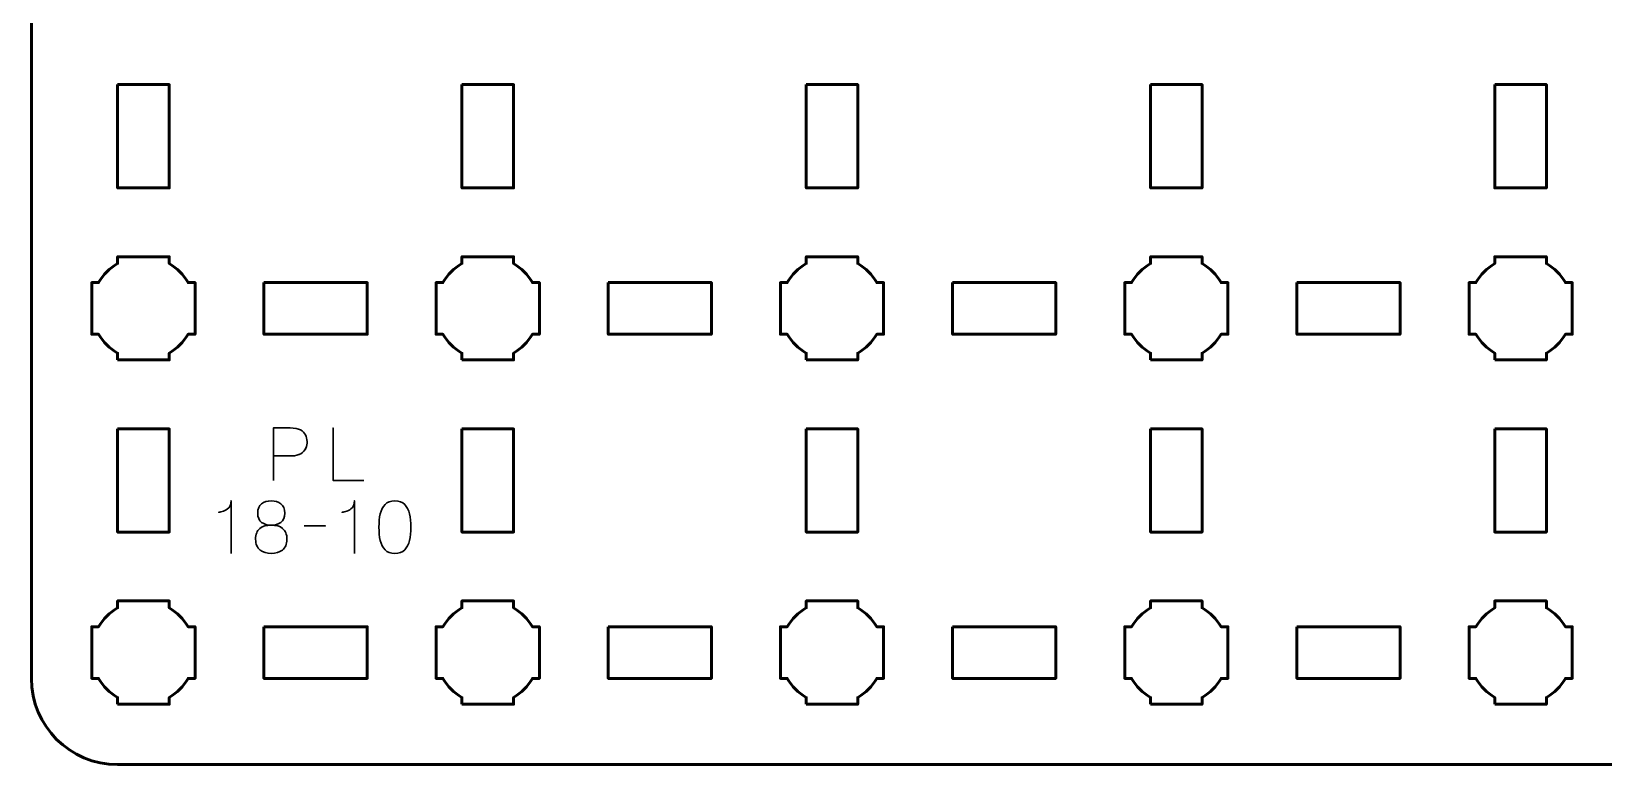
# Model space of a CAD drawing. Header units: centimetres. Extents: x -17.7 to 17.7, y -9.7 to 9.7.
# Drawn here: x -17.65 to -8.52, y -9.65 to -5.39 of the extents above; entities that cross this region are included whole.
import ezdxf

# ---------------------------------------------------------------- set-up
doc = ezdxf.new("R2010")
doc.units = ezdxf.units.CM
doc.header["$MEASUREMENT"] = 0
doc.layers.add('Layer 1', color=7, linetype='Continuous')

msp = doc.modelspace()

# ---------------------------------------------------------------- linework, layer by layer
at = {"layer": 'Layer 1', "lineweight": 53}
for points, knots in [([(-17.14996, 9.65006), (-17.14996, 9.65006), (17.14996, 9.65006), (17.14996, 9.65006), (17.14996, 9.65006), (17.42692, 9.65006), (17.65006, 9.42697), (17.65006, 9.14996), (17.65006, 9.14996), (17.65006, 9.14996), (17.65006, -9.14996), (17.65006, -9.14996), (17.65006, -9.14996), (17.65006, -9.42696), (17.42692, -9.65006), (17.14996, -9.65006), (17.14996, -9.65006), (17.14996, -9.65006), (-17.14996, -9.65006), (-17.14996, -9.65006), (-17.14996, -9.65006), (-17.42696, -9.65006), (-17.65005, -9.42696), (-17.65005, -9.14996), (-17.65005, -9.14996), (-17.65005, -9.14996), (-17.65005, 9.14996), (-17.65005, 9.14996), (-17.65005, 9.14996), (-17.65005, 9.42697), (-17.42696, 9.65006), (-17.14996, 9.65006)], [0, 0, 0, 0, 0.125, 0.125, 0.125, 0.125, 0.25, 0.25, 0.25, 0.25, 0.375, 0.375, 0.375, 0.375, 0.5, 0.5, 0.5, 0.5, 0.625, 0.625, 0.625, 0.625, 0.75, 0.75, 0.75, 0.75, 0.875, 0.875, 0.875, 0.875, 1, 1, 1, 1]), ([(-17.14996, -5.70004), (-17.14996, -5.70004), (-16.84995, -5.70004), (-16.84995, -5.70004), (-16.84995, -5.70004), (-16.84995, -5.70004), (-16.84995, -6.30004), (-16.84995, -6.30004), (-16.84995, -6.30004), (-16.84995, -6.30004), (-17.14996, -6.30004), (-17.14996, -6.30004), (-17.14996, -6.30004), (-17.14996, -6.30004), (-17.14996, -5.70004), (-17.14996, -5.70004)], [0, 0, 0, 0, 0.25, 0.25, 0.25, 0.25, 0.5, 0.5, 0.5, 0.5, 0.75, 0.75, 0.75, 0.75, 1, 1, 1, 1]), ([(-15.15002, -5.70004), (-15.15002, -5.70004), (-14.85002, -5.70004), (-14.85002, -5.70004), (-14.85002, -5.70004), (-14.85002, -5.70004), (-14.85002, -6.30004), (-14.85002, -6.30004), (-14.85002, -6.30004), (-14.85002, -6.30004), (-15.15002, -6.30004), (-15.15002, -6.30004), (-15.15002, -6.30004), (-15.15002, -6.30004), (-15.15002, -5.70004), (-15.15002, -5.70004)], [0, 0, 0, 0, 0.25, 0.25, 0.25, 0.25, 0.5, 0.5, 0.5, 0.5, 0.75, 0.75, 0.75, 0.75, 1, 1, 1, 1]), ([(-13.15009, -5.70004), (-13.15009, -5.70004), (-12.85009, -5.70004), (-12.85009, -5.70004), (-12.85009, -5.70004), (-12.85009, -5.70004), (-12.85009, -6.30004), (-12.85009, -6.30004), (-12.85009, -6.30004), (-12.85009, -6.30004), (-13.15009, -6.30004), (-13.15009, -6.30004), (-13.15009, -6.30004), (-13.15009, -6.30004), (-13.15009, -5.70004), (-13.15009, -5.70004)], [0, 0, 0, 0, 0.25, 0.25, 0.25, 0.25, 0.5, 0.5, 0.5, 0.5, 0.75, 0.75, 0.75, 0.75, 1, 1, 1, 1]), ([(-11.14998, -5.70004), (-11.14998, -5.70004), (-10.84998, -5.70004), (-10.84998, -5.70004), (-10.84998, -5.70004), (-10.84998, -5.70004), (-10.84998, -6.30004), (-10.84998, -6.30004), (-10.84998, -6.30004), (-10.84998, -6.30004), (-11.14998, -6.30004), (-11.14998, -6.30004), (-11.14998, -6.30004), (-11.14998, -6.30004), (-11.14998, -5.70004), (-11.14998, -5.70004)], [0, 0, 0, 0, 0.25, 0.25, 0.25, 0.25, 0.5, 0.5, 0.5, 0.5, 0.75, 0.75, 0.75, 0.75, 1, 1, 1, 1]), ([(-9.15005, -5.70004), (-9.15005, -5.70004), (-8.85005, -5.70004), (-8.85005, -5.70004), (-8.85005, -5.70004), (-8.85005, -5.70004), (-8.85005, -6.30004), (-8.85005, -6.30004), (-8.85005, -6.30004), (-8.85005, -6.30004), (-9.15005, -6.30004), (-9.15005, -6.30004), (-9.15005, -6.30004), (-9.15005, -6.30004), (-9.15005, -5.70004), (-9.15005, -5.70004)], [0, 0, 0, 0, 0.25, 0.25, 0.25, 0.25, 0.5, 0.5, 0.5, 0.5, 0.75, 0.75, 0.75, 0.75, 1, 1, 1, 1]), ([(-17.14996, -7.29996), (-17.14996, -7.29996), (-17.14996, -7.25985), (-17.14996, -7.25985), (-17.14996, -7.25985), (-17.19557, -7.23339), (-17.23349, -7.1955), (-17.25981, -7.15003), (-17.25981, -7.15003), (-17.25981, -7.15003), (-17.30003, -7.15003), (-17.30003, -7.15003), (-17.30003, -7.15003), (-17.30003, -7.15003), (-17.30003, -6.99996), (-17.30003, -6.99996), (-17.30003, -6.99996), (-17.30003, -6.99996), (-17.30003, -6.85002), (-17.30003, -6.85002), (-17.30003, -6.85002), (-17.30003, -6.85002), (-17.25981, -6.85002), (-17.25981, -6.85002), (-17.25981, -6.85002), (-17.23349, -6.80441), (-17.19557, -6.76649), (-17.14996, -6.74003), (-17.14996, -6.74003), (-17.14996, -6.74003), (-17.14996, -6.69995), (-17.14996, -6.69995), (-17.14996, -6.69995), (-17.14996, -6.69995), (-17.00003, -6.69995), (-17.00003, -6.69995), (-17.00003, -6.69995), (-17.00003, -6.69995), (-16.84995, -6.69995), (-16.84995, -6.69995), (-16.84995, -6.69995), (-16.84995, -6.69995), (-16.84995, -6.74003), (-16.84995, -6.74003), (-16.84995, -6.74003), (-16.80448, -6.76649), (-16.76645, -6.80441), (-16.74013, -6.85002), (-16.74013, -6.85002), (-16.74013, -6.85002), (-16.70002, -6.85002), (-16.70002, -6.85002), (-16.70002, -6.85002), (-16.70002, -6.85002), (-16.70002, -6.99996), (-16.70002, -6.99996), (-16.70002, -6.99996), (-16.70002, -6.99996), (-16.70002, -7.15003), (-16.70002, -7.15003), (-16.70002, -7.15003), (-16.70002, -7.15003), (-16.74013, -7.15003), (-16.74013, -7.15003), (-16.74013, -7.15003), (-16.76645, -7.1955), (-16.80448, -7.23339), (-16.84995, -7.25985), (-16.84995, -7.25985), (-16.84995, -7.25985), (-16.84995, -7.29996), (-16.84995, -7.29996), (-16.84995, -7.29996), (-16.84995, -7.29996), (-17.00003, -7.29996), (-17.00003, -7.29996), (-17.00003, -7.29996), (-17.00003, -7.29996), (-17.14996, -7.29996), (-17.14996, -7.29996)], [0, 0, 0, 0, 0.05, 0.05, 0.05, 0.05, 0.1, 0.1, 0.1, 0.1, 0.15, 0.15, 0.15, 0.15, 0.2, 0.2, 0.2, 0.2, 0.25, 0.25, 0.25, 0.25, 0.3, 0.3, 0.3, 0.3, 0.35, 0.35, 0.35, 0.35, 0.4, 0.4, 0.4, 0.4, 0.45, 0.45, 0.45, 0.45, 0.5, 0.5, 0.5, 0.5, 0.55, 0.55, 0.55, 0.55, 0.6, 0.6, 0.6, 0.6, 0.65, 0.65, 0.65, 0.65, 0.7, 0.7, 0.7, 0.7, 0.75, 0.75, 0.75, 0.75, 0.8, 0.8, 0.8, 0.8, 0.85, 0.85, 0.85, 0.85, 0.9, 0.9, 0.9, 0.9, 0.95, 0.95, 0.95, 0.95, 1, 1, 1, 1]), ([(-15.15002, -7.29996), (-15.15002, -7.29996), (-15.15002, -7.25985), (-15.15002, -7.25985), (-15.15002, -7.25985), (-15.1955, -7.23339), (-15.23353, -7.1955), (-15.25984, -7.15003), (-15.25984, -7.15003), (-15.25984, -7.15003), (-15.29995, -7.15003), (-15.29995, -7.15003), (-15.29995, -7.15003), (-15.29995, -7.15003), (-15.29995, -6.99996), (-15.29995, -6.99996), (-15.29995, -6.99996), (-15.29995, -6.99996), (-15.29995, -6.85002), (-15.29995, -6.85002), (-15.29995, -6.85002), (-15.29995, -6.85002), (-15.25984, -6.85002), (-15.25984, -6.85002), (-15.25984, -6.85002), (-15.23353, -6.80441), (-15.1955, -6.76649), (-15.15002, -6.74003), (-15.15002, -6.74003), (-15.15002, -6.74003), (-15.15002, -6.69995), (-15.15002, -6.69995), (-15.15002, -6.69995), (-15.15002, -6.69995), (-14.99995, -6.69995), (-14.99995, -6.69995), (-14.99995, -6.69995), (-14.99995, -6.69995), (-14.85002, -6.69995), (-14.85002, -6.69995), (-14.85002, -6.69995), (-14.85002, -6.69995), (-14.85002, -6.74003), (-14.85002, -6.74003), (-14.85002, -6.74003), (-14.80455, -6.76649), (-14.76652, -6.80441), (-14.7402, -6.85002), (-14.7402, -6.85002), (-14.7402, -6.85002), (-14.69995, -6.85002), (-14.69995, -6.85002), (-14.69995, -6.85002), (-14.69995, -6.85002), (-14.69995, -6.99996), (-14.69995, -6.99996), (-14.69995, -6.99996), (-14.69995, -6.99996), (-14.69995, -7.15003), (-14.69995, -7.15003), (-14.69995, -7.15003), (-14.69995, -7.15003), (-14.7402, -7.15003), (-14.7402, -7.15003), (-14.7402, -7.15003), (-14.76652, -7.1955), (-14.80455, -7.23339), (-14.85002, -7.25985), (-14.85002, -7.25985), (-14.85002, -7.25985), (-14.85002, -7.29996), (-14.85002, -7.29996), (-14.85002, -7.29996), (-14.85002, -7.29996), (-14.99995, -7.29996), (-14.99995, -7.29996), (-14.99995, -7.29996), (-14.99995, -7.29996), (-15.15002, -7.29996), (-15.15002, -7.29996)], [0, 0, 0, 0, 0.05, 0.05, 0.05, 0.05, 0.1, 0.1, 0.1, 0.1, 0.15, 0.15, 0.15, 0.15, 0.2, 0.2, 0.2, 0.2, 0.25, 0.25, 0.25, 0.25, 0.3, 0.3, 0.3, 0.3, 0.35, 0.35, 0.35, 0.35, 0.4, 0.4, 0.4, 0.4, 0.45, 0.45, 0.45, 0.45, 0.5, 0.5, 0.5, 0.5, 0.55, 0.55, 0.55, 0.55, 0.6, 0.6, 0.6, 0.6, 0.65, 0.65, 0.65, 0.65, 0.7, 0.7, 0.7, 0.7, 0.75, 0.75, 0.75, 0.75, 0.8, 0.8, 0.8, 0.8, 0.85, 0.85, 0.85, 0.85, 0.9, 0.9, 0.9, 0.9, 0.95, 0.95, 0.95, 0.95, 1, 1, 1, 1]), ([(-13.15009, -7.29996), (-13.15009, -7.29996), (-13.15009, -7.25985), (-13.15009, -7.25985), (-13.15009, -7.25985), (-13.19556, -7.23339), (-13.23345, -7.1955), (-13.25991, -7.15003), (-13.25991, -7.15003), (-13.25991, -7.15003), (-13.30002, -7.15003), (-13.30002, -7.15003), (-13.30002, -7.15003), (-13.30002, -7.15003), (-13.30002, -6.99996), (-13.30002, -6.99996), (-13.30002, -6.99996), (-13.30002, -6.99996), (-13.30002, -6.85002), (-13.30002, -6.85002), (-13.30002, -6.85002), (-13.30002, -6.85002), (-13.25991, -6.85002), (-13.25991, -6.85002), (-13.25991, -6.85002), (-13.23345, -6.80441), (-13.19556, -6.76649), (-13.15009, -6.74003), (-13.15009, -6.74003), (-13.15009, -6.74003), (-13.15009, -6.69995), (-13.15009, -6.69995), (-13.15009, -6.69995), (-13.15009, -6.69995), (-13.00002, -6.69995), (-13.00002, -6.69995), (-13.00002, -6.69995), (-13.00002, -6.69995), (-12.85009, -6.69995), (-12.85009, -6.69995), (-12.85009, -6.69995), (-12.85009, -6.69995), (-12.85009, -6.74003), (-12.85009, -6.74003), (-12.85009, -6.74003), (-12.80447, -6.76649), (-12.76655, -6.80441), (-12.74023, -6.85002), (-12.74023, -6.85002), (-12.74023, -6.85002), (-12.70002, -6.85002), (-12.70002, -6.85002), (-12.70002, -6.85002), (-12.70002, -6.85002), (-12.70002, -6.99996), (-12.70002, -6.99996), (-12.70002, -6.99996), (-12.70002, -6.99996), (-12.70002, -7.15003), (-12.70002, -7.15003), (-12.70002, -7.15003), (-12.70002, -7.15003), (-12.74023, -7.15003), (-12.74023, -7.15003), (-12.74023, -7.15003), (-12.76655, -7.1955), (-12.80447, -7.23339), (-12.85009, -7.25985), (-12.85009, -7.25985), (-12.85009, -7.25985), (-12.85009, -7.29996), (-12.85009, -7.29996), (-12.85009, -7.29996), (-12.85009, -7.29996), (-13.00002, -7.29996), (-13.00002, -7.29996), (-13.00002, -7.29996), (-13.00002, -7.29996), (-13.15009, -7.29996), (-13.15009, -7.29996)], [0, 0, 0, 0, 0.05, 0.05, 0.05, 0.05, 0.1, 0.1, 0.1, 0.1, 0.15, 0.15, 0.15, 0.15, 0.2, 0.2, 0.2, 0.2, 0.25, 0.25, 0.25, 0.25, 0.3, 0.3, 0.3, 0.3, 0.35, 0.35, 0.35, 0.35, 0.4, 0.4, 0.4, 0.4, 0.45, 0.45, 0.45, 0.45, 0.5, 0.5, 0.5, 0.5, 0.55, 0.55, 0.55, 0.55, 0.6, 0.6, 0.6, 0.6, 0.65, 0.65, 0.65, 0.65, 0.7, 0.7, 0.7, 0.7, 0.75, 0.75, 0.75, 0.75, 0.8, 0.8, 0.8, 0.8, 0.85, 0.85, 0.85, 0.85, 0.9, 0.9, 0.9, 0.9, 0.95, 0.95, 0.95, 0.95, 1, 1, 1, 1]), ([(-11.14998, -7.29996), (-11.14998, -7.29996), (-11.14998, -7.25985), (-11.14998, -7.25985), (-11.14998, -7.25985), (-11.1956, -7.23339), (-11.23348, -7.1955), (-11.2598, -7.15003), (-11.2598, -7.15003), (-11.2598, -7.15003), (-11.30005, -7.15003), (-11.30005, -7.15003), (-11.30005, -7.15003), (-11.30005, -7.15003), (-11.30005, -6.99996), (-11.30005, -6.99996), (-11.30005, -6.99996), (-11.30005, -6.99996), (-11.30005, -6.85002), (-11.30005, -6.85002), (-11.30005, -6.85002), (-11.30005, -6.85002), (-11.2598, -6.85002), (-11.2598, -6.85002), (-11.2598, -6.85002), (-11.23348, -6.80441), (-11.1956, -6.76649), (-11.14998, -6.74003), (-11.14998, -6.74003), (-11.14998, -6.74003), (-11.14998, -6.69995), (-11.14998, -6.69995), (-11.14998, -6.69995), (-11.14998, -6.69995), (-11.00005, -6.69995), (-11.00005, -6.69995), (-11.00005, -6.69995), (-11.00005, -6.69995), (-10.84998, -6.69995), (-10.84998, -6.69995), (-10.84998, -6.69995), (-10.84998, -6.69995), (-10.84998, -6.74003), (-10.84998, -6.74003), (-10.84998, -6.74003), (-10.80451, -6.76649), (-10.76648, -6.80441), (-10.74016, -6.85002), (-10.74016, -6.85002), (-10.74016, -6.85002), (-10.70005, -6.85002), (-10.70005, -6.85002), (-10.70005, -6.85002), (-10.70005, -6.85002), (-10.70005, -6.99996), (-10.70005, -6.99996), (-10.70005, -6.99996), (-10.70005, -6.99996), (-10.70005, -7.15003), (-10.70005, -7.15003), (-10.70005, -7.15003), (-10.70005, -7.15003), (-10.74016, -7.15003), (-10.74016, -7.15003), (-10.74016, -7.15003), (-10.76648, -7.1955), (-10.80451, -7.23339), (-10.84998, -7.25985), (-10.84998, -7.25985), (-10.84998, -7.25985), (-10.84998, -7.29996), (-10.84998, -7.29996), (-10.84998, -7.29996), (-10.84998, -7.29996), (-11.00005, -7.29996), (-11.00005, -7.29996), (-11.00005, -7.29996), (-11.00005, -7.29996), (-11.14998, -7.29996), (-11.14998, -7.29996)], [0, 0, 0, 0, 0.05, 0.05, 0.05, 0.05, 0.1, 0.1, 0.1, 0.1, 0.15, 0.15, 0.15, 0.15, 0.2, 0.2, 0.2, 0.2, 0.25, 0.25, 0.25, 0.25, 0.3, 0.3, 0.3, 0.3, 0.35, 0.35, 0.35, 0.35, 0.4, 0.4, 0.4, 0.4, 0.45, 0.45, 0.45, 0.45, 0.5, 0.5, 0.5, 0.5, 0.55, 0.55, 0.55, 0.55, 0.6, 0.6, 0.6, 0.6, 0.65, 0.65, 0.65, 0.65, 0.7, 0.7, 0.7, 0.7, 0.75, 0.75, 0.75, 0.75, 0.8, 0.8, 0.8, 0.8, 0.85, 0.85, 0.85, 0.85, 0.9, 0.9, 0.9, 0.9, 0.95, 0.95, 0.95, 0.95, 1, 1, 1, 1]), ([(-9.15005, -7.29996), (-9.15005, -7.29996), (-9.15005, -7.25985), (-9.15005, -7.25985), (-9.15005, -7.25985), (-9.19552, -7.23339), (-9.23355, -7.1955), (-9.25987, -7.15003), (-9.25987, -7.15003), (-9.25987, -7.15003), (-9.29998, -7.15003), (-9.29998, -7.15003), (-9.29998, -7.15003), (-9.29998, -7.15003), (-9.29998, -6.99996), (-9.29998, -6.99996), (-9.29998, -6.99996), (-9.29998, -6.99996), (-9.29998, -6.85002), (-9.29998, -6.85002), (-9.29998, -6.85002), (-9.29998, -6.85002), (-9.25987, -6.85002), (-9.25987, -6.85002), (-9.25987, -6.85002), (-9.23355, -6.80441), (-9.19552, -6.76649), (-9.15005, -6.74003), (-9.15005, -6.74003), (-9.15005, -6.74003), (-9.15005, -6.69995), (-9.15005, -6.69995), (-9.15005, -6.69995), (-9.15005, -6.69995), (-8.99998, -6.69995), (-8.99998, -6.69995), (-8.99998, -6.69995), (-8.99998, -6.69995), (-8.85005, -6.69995), (-8.85005, -6.69995), (-8.85005, -6.69995), (-8.85005, -6.69995), (-8.85005, -6.74003), (-8.85005, -6.74003), (-8.85005, -6.74003), (-8.80443, -6.76649), (-8.76654, -6.80441), (-8.74023, -6.85002), (-8.74023, -6.85002), (-8.74023, -6.85002), (-8.69998, -6.85002), (-8.69998, -6.85002), (-8.69998, -6.85002), (-8.69998, -6.85002), (-8.69998, -6.99996), (-8.69998, -6.99996), (-8.69998, -6.99996), (-8.69998, -6.99996), (-8.69998, -7.15003), (-8.69998, -7.15003), (-8.69998, -7.15003), (-8.69998, -7.15003), (-8.74023, -7.15003), (-8.74023, -7.15003), (-8.74023, -7.15003), (-8.76654, -7.1955), (-8.80443, -7.23339), (-8.85005, -7.25985), (-8.85005, -7.25985), (-8.85005, -7.25985), (-8.85005, -7.29996), (-8.85005, -7.29996), (-8.85005, -7.29996), (-8.85005, -7.29996), (-8.99998, -7.29996), (-8.99998, -7.29996), (-8.99998, -7.29996), (-8.99998, -7.29996), (-9.15005, -7.29996), (-9.15005, -7.29996)], [0, 0, 0, 0, 0.05, 0.05, 0.05, 0.05, 0.1, 0.1, 0.1, 0.1, 0.15, 0.15, 0.15, 0.15, 0.2, 0.2, 0.2, 0.2, 0.25, 0.25, 0.25, 0.25, 0.3, 0.3, 0.3, 0.3, 0.35, 0.35, 0.35, 0.35, 0.4, 0.4, 0.4, 0.4, 0.45, 0.45, 0.45, 0.45, 0.5, 0.5, 0.5, 0.5, 0.55, 0.55, 0.55, 0.55, 0.6, 0.6, 0.6, 0.6, 0.65, 0.65, 0.65, 0.65, 0.7, 0.7, 0.7, 0.7, 0.75, 0.75, 0.75, 0.75, 0.8, 0.8, 0.8, 0.8, 0.85, 0.85, 0.85, 0.85, 0.9, 0.9, 0.9, 0.9, 0.95, 0.95, 0.95, 0.95, 1, 1, 1, 1]), ([(-16.30001, -6.85002), (-16.30001, -6.85002), (-15.7, -6.85002), (-15.7, -6.85002), (-15.7, -6.85002), (-15.7, -6.85002), (-15.7, -7.15003), (-15.7, -7.15003), (-15.7, -7.15003), (-15.7, -7.15003), (-16.30001, -7.15003), (-16.30001, -7.15003), (-16.30001, -7.15003), (-16.30001, -7.15003), (-16.30001, -6.85002), (-16.30001, -6.85002)], [0, 0, 0, 0, 0.25, 0.25, 0.25, 0.25, 0.5, 0.5, 0.5, 0.5, 0.75, 0.75, 0.75, 0.75, 1, 1, 1, 1]), ([(-14.30004, -6.85002), (-14.30004, -6.85002), (-13.70004, -6.85002), (-13.70004, -6.85002), (-13.70004, -6.85002), (-13.70004, -6.85002), (-13.70004, -7.15003), (-13.70004, -7.15003), (-13.70004, -7.15003), (-13.70004, -7.15003), (-14.30004, -7.15003), (-14.30004, -7.15003), (-14.30004, -7.15003), (-14.30004, -7.15003), (-14.30004, -6.85002), (-14.30004, -6.85002)], [0, 0, 0, 0, 0.25, 0.25, 0.25, 0.25, 0.5, 0.5, 0.5, 0.5, 0.75, 0.75, 0.75, 0.75, 1, 1, 1, 1]), ([(-12.29997, -6.85002), (-12.29997, -6.85002), (-11.69996, -6.85002), (-11.69996, -6.85002), (-11.69996, -6.85002), (-11.69996, -6.85002), (-11.69996, -7.15003), (-11.69996, -7.15003), (-11.69996, -7.15003), (-11.69996, -7.15003), (-12.29997, -7.15003), (-12.29997, -7.15003), (-12.29997, -7.15003), (-12.29997, -7.15003), (-12.29997, -6.85002), (-12.29997, -6.85002)], [0, 0, 0, 0, 0.25, 0.25, 0.25, 0.25, 0.5, 0.5, 0.5, 0.5, 0.75, 0.75, 0.75, 0.75, 1, 1, 1, 1]), ([(-10.3, -6.85002), (-10.3, -6.85002), (-9.69999, -6.85002), (-9.69999, -6.85002), (-9.69999, -6.85002), (-9.69999, -6.85002), (-9.69999, -7.15003), (-9.69999, -7.15003), (-9.69999, -7.15003), (-9.69999, -7.15003), (-10.3, -7.15003), (-10.3, -7.15003), (-10.3, -7.15003), (-10.3, -7.15003), (-10.3, -6.85002), (-10.3, -6.85002)], [0, 0, 0, 0, 0.25, 0.25, 0.25, 0.25, 0.5, 0.5, 0.5, 0.5, 0.75, 0.75, 0.75, 0.75, 1, 1, 1, 1]), ([(-17.14996, -7.69997), (-17.14996, -7.69997), (-16.84995, -7.69997), (-16.84995, -7.69997), (-16.84995, -7.69997), (-16.84995, -7.69997), (-16.84995, -8.29998), (-16.84995, -8.29998), (-16.84995, -8.29998), (-16.84995, -8.29998), (-17.14996, -8.29998), (-17.14996, -8.29998), (-17.14996, -8.29998), (-17.14996, -8.29998), (-17.14996, -7.69997), (-17.14996, -7.69997)], [0, 0, 0, 0, 0.25, 0.25, 0.25, 0.25, 0.5, 0.5, 0.5, 0.5, 0.75, 0.75, 0.75, 0.75, 1, 1, 1, 1]), ([(-15.15002, -7.69997), (-15.15002, -7.69997), (-14.85002, -7.69997), (-14.85002, -7.69997), (-14.85002, -7.69997), (-14.85002, -7.69997), (-14.85002, -8.29998), (-14.85002, -8.29998), (-14.85002, -8.29998), (-14.85002, -8.29998), (-15.15002, -8.29998), (-15.15002, -8.29998), (-15.15002, -8.29998), (-15.15002, -8.29998), (-15.15002, -7.69997), (-15.15002, -7.69997)], [0, 0, 0, 0, 0.25, 0.25, 0.25, 0.25, 0.5, 0.5, 0.5, 0.5, 0.75, 0.75, 0.75, 0.75, 1, 1, 1, 1]), ([(-13.15009, -7.69997), (-13.15009, -7.69997), (-12.85009, -7.69997), (-12.85009, -7.69997), (-12.85009, -7.69997), (-12.85009, -7.69997), (-12.85009, -8.29998), (-12.85009, -8.29998), (-12.85009, -8.29998), (-12.85009, -8.29998), (-13.15009, -8.29998), (-13.15009, -8.29998), (-13.15009, -8.29998), (-13.15009, -8.29998), (-13.15009, -7.69997), (-13.15009, -7.69997)], [0, 0, 0, 0, 0.25, 0.25, 0.25, 0.25, 0.5, 0.5, 0.5, 0.5, 0.75, 0.75, 0.75, 0.75, 1, 1, 1, 1]), ([(-11.14998, -7.69997), (-11.14998, -7.69997), (-10.84998, -7.69997), (-10.84998, -7.69997), (-10.84998, -7.69997), (-10.84998, -7.69997), (-10.84998, -8.29998), (-10.84998, -8.29998), (-10.84998, -8.29998), (-10.84998, -8.29998), (-11.14998, -8.29998), (-11.14998, -8.29998), (-11.14998, -8.29998), (-11.14998, -8.29998), (-11.14998, -7.69997), (-11.14998, -7.69997)], [0, 0, 0, 0, 0.25, 0.25, 0.25, 0.25, 0.5, 0.5, 0.5, 0.5, 0.75, 0.75, 0.75, 0.75, 1, 1, 1, 1]), ([(-9.15005, -7.69997), (-9.15005, -7.69997), (-8.85005, -7.69997), (-8.85005, -7.69997), (-8.85005, -7.69997), (-8.85005, -7.69997), (-8.85005, -8.29998), (-8.85005, -8.29998), (-8.85005, -8.29998), (-8.85005, -8.29998), (-9.15005, -8.29998), (-9.15005, -8.29998), (-9.15005, -8.29998), (-9.15005, -8.29998), (-9.15005, -7.69997), (-9.15005, -7.69997)], [0, 0, 0, 0, 0.25, 0.25, 0.25, 0.25, 0.5, 0.5, 0.5, 0.5, 0.75, 0.75, 0.75, 0.75, 1, 1, 1, 1]), ([(-17.14996, -9.29989), (-17.14996, -9.29989), (-17.14996, -9.25978), (-17.14996, -9.25978), (-17.14996, -9.25978), (-17.19557, -9.23346), (-17.23349, -9.19543), (-17.25981, -9.14996), (-17.25981, -9.14996), (-17.25981, -9.14996), (-17.30003, -9.14996), (-17.30003, -9.14996), (-17.30003, -9.14996), (-17.30003, -9.14996), (-17.30003, -8.99989), (-17.30003, -8.99989), (-17.30003, -8.99989), (-17.30003, -8.99989), (-17.30003, -8.84996), (-17.30003, -8.84996), (-17.30003, -8.84996), (-17.30003, -8.84996), (-17.25981, -8.84996), (-17.25981, -8.84996), (-17.25981, -8.84996), (-17.23349, -8.80434), (-17.19557, -8.76645), (-17.14996, -8.74014), (-17.14996, -8.74014), (-17.14996, -8.74014), (-17.14996, -8.69989), (-17.14996, -8.69989), (-17.14996, -8.69989), (-17.14996, -8.69989), (-17.00003, -8.69989), (-17.00003, -8.69989), (-17.00003, -8.69989), (-17.00003, -8.69989), (-16.84995, -8.69989), (-16.84995, -8.69989), (-16.84995, -8.69989), (-16.84995, -8.69989), (-16.84995, -8.74014), (-16.84995, -8.74014), (-16.84995, -8.74014), (-16.80448, -8.76645), (-16.76645, -8.80434), (-16.74013, -8.84996), (-16.74013, -8.84996), (-16.74013, -8.84996), (-16.70002, -8.84996), (-16.70002, -8.84996), (-16.70002, -8.84996), (-16.70002, -8.84996), (-16.70002, -8.99989), (-16.70002, -8.99989), (-16.70002, -8.99989), (-16.70002, -8.99989), (-16.70002, -9.14996), (-16.70002, -9.14996), (-16.70002, -9.14996), (-16.70002, -9.14996), (-16.74013, -9.14996), (-16.74013, -9.14996), (-16.74013, -9.14996), (-16.76645, -9.19543), (-16.80448, -9.23346), (-16.84995, -9.25978), (-16.84995, -9.25978), (-16.84995, -9.25978), (-16.84995, -9.29989), (-16.84995, -9.29989), (-16.84995, -9.29989), (-16.84995, -9.29989), (-17.00003, -9.29989), (-17.00003, -9.29989), (-17.00003, -9.29989), (-17.00003, -9.29989), (-17.14996, -9.29989), (-17.14996, -9.29989)], [0, 0, 0, 0, 0.05, 0.05, 0.05, 0.05, 0.1, 0.1, 0.1, 0.1, 0.15, 0.15, 0.15, 0.15, 0.2, 0.2, 0.2, 0.2, 0.25, 0.25, 0.25, 0.25, 0.3, 0.3, 0.3, 0.3, 0.35, 0.35, 0.35, 0.35, 0.4, 0.4, 0.4, 0.4, 0.45, 0.45, 0.45, 0.45, 0.5, 0.5, 0.5, 0.5, 0.55, 0.55, 0.55, 0.55, 0.6, 0.6, 0.6, 0.6, 0.65, 0.65, 0.65, 0.65, 0.7, 0.7, 0.7, 0.7, 0.75, 0.75, 0.75, 0.75, 0.8, 0.8, 0.8, 0.8, 0.85, 0.85, 0.85, 0.85, 0.9, 0.9, 0.9, 0.9, 0.95, 0.95, 0.95, 0.95, 1, 1, 1, 1]), ([(-15.15002, -9.29989), (-15.15002, -9.29989), (-15.15002, -9.25978), (-15.15002, -9.25978), (-15.15002, -9.25978), (-15.1955, -9.23346), (-15.23353, -9.19543), (-15.25984, -9.14996), (-15.25984, -9.14996), (-15.25984, -9.14996), (-15.29995, -9.14996), (-15.29995, -9.14996), (-15.29995, -9.14996), (-15.29995, -9.14996), (-15.29995, -8.99989), (-15.29995, -8.99989), (-15.29995, -8.99989), (-15.29995, -8.99989), (-15.29995, -8.84996), (-15.29995, -8.84996), (-15.29995, -8.84996), (-15.29995, -8.84996), (-15.25984, -8.84996), (-15.25984, -8.84996), (-15.25984, -8.84996), (-15.23353, -8.80434), (-15.1955, -8.76645), (-15.15002, -8.74014), (-15.15002, -8.74014), (-15.15002, -8.74014), (-15.15002, -8.69989), (-15.15002, -8.69989), (-15.15002, -8.69989), (-15.15002, -8.69989), (-14.99995, -8.69989), (-14.99995, -8.69989), (-14.99995, -8.69989), (-14.99995, -8.69989), (-14.85002, -8.69989), (-14.85002, -8.69989), (-14.85002, -8.69989), (-14.85002, -8.69989), (-14.85002, -8.74014), (-14.85002, -8.74014), (-14.85002, -8.74014), (-14.80455, -8.76645), (-14.76652, -8.80434), (-14.7402, -8.84996), (-14.7402, -8.84996), (-14.7402, -8.84996), (-14.69995, -8.84996), (-14.69995, -8.84996), (-14.69995, -8.84996), (-14.69995, -8.84996), (-14.69995, -8.99989), (-14.69995, -8.99989), (-14.69995, -8.99989), (-14.69995, -8.99989), (-14.69995, -9.14996), (-14.69995, -9.14996), (-14.69995, -9.14996), (-14.69995, -9.14996), (-14.7402, -9.14996), (-14.7402, -9.14996), (-14.7402, -9.14996), (-14.76652, -9.19543), (-14.80455, -9.23346), (-14.85002, -9.25978), (-14.85002, -9.25978), (-14.85002, -9.25978), (-14.85002, -9.29989), (-14.85002, -9.29989), (-14.85002, -9.29989), (-14.85002, -9.29989), (-14.99995, -9.29989), (-14.99995, -9.29989), (-14.99995, -9.29989), (-14.99995, -9.29989), (-15.15002, -9.29989), (-15.15002, -9.29989)], [0, 0, 0, 0, 0.05, 0.05, 0.05, 0.05, 0.1, 0.1, 0.1, 0.1, 0.15, 0.15, 0.15, 0.15, 0.2, 0.2, 0.2, 0.2, 0.25, 0.25, 0.25, 0.25, 0.3, 0.3, 0.3, 0.3, 0.35, 0.35, 0.35, 0.35, 0.4, 0.4, 0.4, 0.4, 0.45, 0.45, 0.45, 0.45, 0.5, 0.5, 0.5, 0.5, 0.55, 0.55, 0.55, 0.55, 0.6, 0.6, 0.6, 0.6, 0.65, 0.65, 0.65, 0.65, 0.7, 0.7, 0.7, 0.7, 0.75, 0.75, 0.75, 0.75, 0.8, 0.8, 0.8, 0.8, 0.85, 0.85, 0.85, 0.85, 0.9, 0.9, 0.9, 0.9, 0.95, 0.95, 0.95, 0.95, 1, 1, 1, 1]), ([(-13.15009, -9.29989), (-13.15009, -9.29989), (-13.15009, -9.25978), (-13.15009, -9.25978), (-13.15009, -9.25978), (-13.19556, -9.23346), (-13.23345, -9.19543), (-13.25991, -9.14996), (-13.25991, -9.14996), (-13.25991, -9.14996), (-13.30002, -9.14996), (-13.30002, -9.14996), (-13.30002, -9.14996), (-13.30002, -9.14996), (-13.30002, -8.99989), (-13.30002, -8.99989), (-13.30002, -8.99989), (-13.30002, -8.99989), (-13.30002, -8.84996), (-13.30002, -8.84996), (-13.30002, -8.84996), (-13.30002, -8.84996), (-13.25991, -8.84996), (-13.25991, -8.84996), (-13.25991, -8.84996), (-13.23345, -8.80434), (-13.19556, -8.76645), (-13.15009, -8.74014), (-13.15009, -8.74014), (-13.15009, -8.74014), (-13.15009, -8.69989), (-13.15009, -8.69989), (-13.15009, -8.69989), (-13.15009, -8.69989), (-13.00002, -8.69989), (-13.00002, -8.69989), (-13.00002, -8.69989), (-13.00002, -8.69989), (-12.85009, -8.69989), (-12.85009, -8.69989), (-12.85009, -8.69989), (-12.85009, -8.69989), (-12.85009, -8.74014), (-12.85009, -8.74014), (-12.85009, -8.74014), (-12.80447, -8.76645), (-12.76655, -8.80434), (-12.74023, -8.84996), (-12.74023, -8.84996), (-12.74023, -8.84996), (-12.70002, -8.84996), (-12.70002, -8.84996), (-12.70002, -8.84996), (-12.70002, -8.84996), (-12.70002, -8.99989), (-12.70002, -8.99989), (-12.70002, -8.99989), (-12.70002, -8.99989), (-12.70002, -9.14996), (-12.70002, -9.14996), (-12.70002, -9.14996), (-12.70002, -9.14996), (-12.74023, -9.14996), (-12.74023, -9.14996), (-12.74023, -9.14996), (-12.76655, -9.19543), (-12.80447, -9.23346), (-12.85009, -9.25978), (-12.85009, -9.25978), (-12.85009, -9.25978), (-12.85009, -9.29989), (-12.85009, -9.29989), (-12.85009, -9.29989), (-12.85009, -9.29989), (-13.00002, -9.29989), (-13.00002, -9.29989), (-13.00002, -9.29989), (-13.00002, -9.29989), (-13.15009, -9.29989), (-13.15009, -9.29989)], [0, 0, 0, 0, 0.05, 0.05, 0.05, 0.05, 0.1, 0.1, 0.1, 0.1, 0.15, 0.15, 0.15, 0.15, 0.2, 0.2, 0.2, 0.2, 0.25, 0.25, 0.25, 0.25, 0.3, 0.3, 0.3, 0.3, 0.35, 0.35, 0.35, 0.35, 0.4, 0.4, 0.4, 0.4, 0.45, 0.45, 0.45, 0.45, 0.5, 0.5, 0.5, 0.5, 0.55, 0.55, 0.55, 0.55, 0.6, 0.6, 0.6, 0.6, 0.65, 0.65, 0.65, 0.65, 0.7, 0.7, 0.7, 0.7, 0.75, 0.75, 0.75, 0.75, 0.8, 0.8, 0.8, 0.8, 0.85, 0.85, 0.85, 0.85, 0.9, 0.9, 0.9, 0.9, 0.95, 0.95, 0.95, 0.95, 1, 1, 1, 1]), ([(-11.14998, -9.29989), (-11.14998, -9.29989), (-11.14998, -9.25978), (-11.14998, -9.25978), (-11.14998, -9.25978), (-11.1956, -9.23346), (-11.23348, -9.19543), (-11.2598, -9.14996), (-11.2598, -9.14996), (-11.2598, -9.14996), (-11.30005, -9.14996), (-11.30005, -9.14996), (-11.30005, -9.14996), (-11.30005, -9.14996), (-11.30005, -8.99989), (-11.30005, -8.99989), (-11.30005, -8.99989), (-11.30005, -8.99989), (-11.30005, -8.84996), (-11.30005, -8.84996), (-11.30005, -8.84996), (-11.30005, -8.84996), (-11.2598, -8.84996), (-11.2598, -8.84996), (-11.2598, -8.84996), (-11.23348, -8.80434), (-11.1956, -8.76645), (-11.14998, -8.74014), (-11.14998, -8.74014), (-11.14998, -8.74014), (-11.14998, -8.69989), (-11.14998, -8.69989), (-11.14998, -8.69989), (-11.14998, -8.69989), (-11.00005, -8.69989), (-11.00005, -8.69989), (-11.00005, -8.69989), (-11.00005, -8.69989), (-10.84998, -8.69989), (-10.84998, -8.69989), (-10.84998, -8.69989), (-10.84998, -8.69989), (-10.84998, -8.74014), (-10.84998, -8.74014), (-10.84998, -8.74014), (-10.80451, -8.76645), (-10.76648, -8.80434), (-10.74016, -8.84996), (-10.74016, -8.84996), (-10.74016, -8.84996), (-10.70005, -8.84996), (-10.70005, -8.84996), (-10.70005, -8.84996), (-10.70005, -8.84996), (-10.70005, -8.99989), (-10.70005, -8.99989), (-10.70005, -8.99989), (-10.70005, -8.99989), (-10.70005, -9.14996), (-10.70005, -9.14996), (-10.70005, -9.14996), (-10.70005, -9.14996), (-10.74016, -9.14996), (-10.74016, -9.14996), (-10.74016, -9.14996), (-10.76648, -9.19543), (-10.80451, -9.23346), (-10.84998, -9.25978), (-10.84998, -9.25978), (-10.84998, -9.25978), (-10.84998, -9.29989), (-10.84998, -9.29989), (-10.84998, -9.29989), (-10.84998, -9.29989), (-11.00005, -9.29989), (-11.00005, -9.29989), (-11.00005, -9.29989), (-11.00005, -9.29989), (-11.14998, -9.29989), (-11.14998, -9.29989)], [0, 0, 0, 0, 0.05, 0.05, 0.05, 0.05, 0.1, 0.1, 0.1, 0.1, 0.15, 0.15, 0.15, 0.15, 0.2, 0.2, 0.2, 0.2, 0.25, 0.25, 0.25, 0.25, 0.3, 0.3, 0.3, 0.3, 0.35, 0.35, 0.35, 0.35, 0.4, 0.4, 0.4, 0.4, 0.45, 0.45, 0.45, 0.45, 0.5, 0.5, 0.5, 0.5, 0.55, 0.55, 0.55, 0.55, 0.6, 0.6, 0.6, 0.6, 0.65, 0.65, 0.65, 0.65, 0.7, 0.7, 0.7, 0.7, 0.75, 0.75, 0.75, 0.75, 0.8, 0.8, 0.8, 0.8, 0.85, 0.85, 0.85, 0.85, 0.9, 0.9, 0.9, 0.9, 0.95, 0.95, 0.95, 0.95, 1, 1, 1, 1]), ([(-9.15005, -9.29989), (-9.15005, -9.29989), (-9.15005, -9.25978), (-9.15005, -9.25978), (-9.15005, -9.25978), (-9.19552, -9.23346), (-9.23355, -9.19543), (-9.25987, -9.14996), (-9.25987, -9.14996), (-9.25987, -9.14996), (-9.29998, -9.14996), (-9.29998, -9.14996), (-9.29998, -9.14996), (-9.29998, -9.14996), (-9.29998, -8.99989), (-9.29998, -8.99989), (-9.29998, -8.99989), (-9.29998, -8.99989), (-9.29998, -8.84996), (-9.29998, -8.84996), (-9.29998, -8.84996), (-9.29998, -8.84996), (-9.25987, -8.84996), (-9.25987, -8.84996), (-9.25987, -8.84996), (-9.23355, -8.80434), (-9.19552, -8.76645), (-9.15005, -8.74014), (-9.15005, -8.74014), (-9.15005, -8.74014), (-9.15005, -8.69989), (-9.15005, -8.69989), (-9.15005, -8.69989), (-9.15005, -8.69989), (-8.99998, -8.69989), (-8.99998, -8.69989), (-8.99998, -8.69989), (-8.99998, -8.69989), (-8.85005, -8.69989), (-8.85005, -8.69989), (-8.85005, -8.69989), (-8.85005, -8.69989), (-8.85005, -8.74014), (-8.85005, -8.74014), (-8.85005, -8.74014), (-8.80443, -8.76645), (-8.76654, -8.80434), (-8.74023, -8.84996), (-8.74023, -8.84996), (-8.74023, -8.84996), (-8.69998, -8.84996), (-8.69998, -8.84996), (-8.69998, -8.84996), (-8.69998, -8.84996), (-8.69998, -8.99989), (-8.69998, -8.99989), (-8.69998, -8.99989), (-8.69998, -8.99989), (-8.69998, -9.14996), (-8.69998, -9.14996), (-8.69998, -9.14996), (-8.69998, -9.14996), (-8.74023, -9.14996), (-8.74023, -9.14996), (-8.74023, -9.14996), (-8.76654, -9.19543), (-8.80443, -9.23346), (-8.85005, -9.25978), (-8.85005, -9.25978), (-8.85005, -9.25978), (-8.85005, -9.29989), (-8.85005, -9.29989), (-8.85005, -9.29989), (-8.85005, -9.29989), (-8.99998, -9.29989), (-8.99998, -9.29989), (-8.99998, -9.29989), (-8.99998, -9.29989), (-9.15005, -9.29989), (-9.15005, -9.29989)], [0, 0, 0, 0, 0.05, 0.05, 0.05, 0.05, 0.1, 0.1, 0.1, 0.1, 0.15, 0.15, 0.15, 0.15, 0.2, 0.2, 0.2, 0.2, 0.25, 0.25, 0.25, 0.25, 0.3, 0.3, 0.3, 0.3, 0.35, 0.35, 0.35, 0.35, 0.4, 0.4, 0.4, 0.4, 0.45, 0.45, 0.45, 0.45, 0.5, 0.5, 0.5, 0.5, 0.55, 0.55, 0.55, 0.55, 0.6, 0.6, 0.6, 0.6, 0.65, 0.65, 0.65, 0.65, 0.7, 0.7, 0.7, 0.7, 0.75, 0.75, 0.75, 0.75, 0.8, 0.8, 0.8, 0.8, 0.85, 0.85, 0.85, 0.85, 0.9, 0.9, 0.9, 0.9, 0.95, 0.95, 0.95, 0.95, 1, 1, 1, 1]), ([(-16.30001, -8.84996), (-16.30001, -8.84996), (-15.7, -8.84996), (-15.7, -8.84996), (-15.7, -8.84996), (-15.7, -8.84996), (-15.7, -9.14996), (-15.7, -9.14996), (-15.7, -9.14996), (-15.7, -9.14996), (-16.30001, -9.14996), (-16.30001, -9.14996), (-16.30001, -9.14996), (-16.30001, -9.14996), (-16.30001, -8.84996), (-16.30001, -8.84996)], [0, 0, 0, 0, 0.25, 0.25, 0.25, 0.25, 0.5, 0.5, 0.5, 0.5, 0.75, 0.75, 0.75, 0.75, 1, 1, 1, 1]), ([(-14.30004, -8.84996), (-14.30004, -8.84996), (-13.70004, -8.84996), (-13.70004, -8.84996), (-13.70004, -8.84996), (-13.70004, -8.84996), (-13.70004, -9.14996), (-13.70004, -9.14996), (-13.70004, -9.14996), (-13.70004, -9.14996), (-14.30004, -9.14996), (-14.30004, -9.14996), (-14.30004, -9.14996), (-14.30004, -9.14996), (-14.30004, -8.84996), (-14.30004, -8.84996)], [0, 0, 0, 0, 0.25, 0.25, 0.25, 0.25, 0.5, 0.5, 0.5, 0.5, 0.75, 0.75, 0.75, 0.75, 1, 1, 1, 1]), ([(-12.29997, -8.84996), (-12.29997, -8.84996), (-11.69996, -8.84996), (-11.69996, -8.84996), (-11.69996, -8.84996), (-11.69996, -8.84996), (-11.69996, -9.14996), (-11.69996, -9.14996), (-11.69996, -9.14996), (-11.69996, -9.14996), (-12.29997, -9.14996), (-12.29997, -9.14996), (-12.29997, -9.14996), (-12.29997, -9.14996), (-12.29997, -8.84996), (-12.29997, -8.84996)], [0, 0, 0, 0, 0.25, 0.25, 0.25, 0.25, 0.5, 0.5, 0.5, 0.5, 0.75, 0.75, 0.75, 0.75, 1, 1, 1, 1]), ([(-10.3, -8.84996), (-10.3, -8.84996), (-9.69999, -8.84996), (-9.69999, -8.84996), (-9.69999, -8.84996), (-9.69999, -8.84996), (-9.69999, -9.14996), (-9.69999, -9.14996), (-9.69999, -9.14996), (-9.69999, -9.14996), (-10.3, -9.14996), (-10.3, -9.14996), (-10.3, -9.14996), (-10.3, -9.14996), (-10.3, -8.84996), (-10.3, -8.84996)], [0, 0, 0, 0, 0.25, 0.25, 0.25, 0.25, 0.5, 0.5, 0.5, 0.5, 0.75, 0.75, 0.75, 0.75, 1, 1, 1, 1])]:
    msp.add_open_spline(points, degree=3, knots=knots, dxfattribs=at)
at = {"layer": 'Layer 1', "color": 40, "lineweight": 30}
for points, knots in [([(-16.24459, -7.99997), (-16.24459, -7.99997), (-16.24459, -7.69475), (-16.24459, -7.69475), (-16.24459, -7.69475), (-16.24459, -7.69475), (-16.14729, -7.69475), (-16.14729, -7.69475), (-16.14729, -7.69475), (-16.12168, -7.69503), (-16.10168, -7.69874), (-16.08749, -7.7059), (-16.08749, -7.7059), (-16.0736, -7.7132), (-16.06379, -7.72273), (-16.05814, -7.73458), (-16.05814, -7.73458), (-16.05264, -7.74643), (-16.04961, -7.75924), (-16.04904, -7.77303), (-16.04904, -7.77303), (-16.04837, -7.78707), (-16.0507, -7.80044), (-16.0562, -7.81311), (-16.0562, -7.81311), (-16.06174, -7.82581), (-16.07123, -7.83629), (-16.08446, -7.8444), (-16.08446, -7.8444), (-16.09797, -7.85255), (-16.11618, -7.85668), (-16.13932, -7.85696), (-16.13932, -7.85696), (-16.13932, -7.85696), (-16.24459, -7.85696), (-16.24459, -7.85696), (-16.24459, -7.85696), (-16.24459, -7.85696), (-16.13932, -7.85696), (-16.13932, -7.85696), (-16.13932, -7.85696), (-16.11656, -7.85668), (-16.09854, -7.85255), (-16.08503, -7.8444), (-16.08503, -7.8444), (-16.07165, -7.83629), (-16.06213, -7.82581), (-16.05649, -7.81311), (-16.05649, -7.81311), (-16.05098, -7.80044), (-16.04851, -7.78707), (-16.04904, -7.77303), (-16.04904, -7.77303), (-16.04961, -7.75924), (-16.05264, -7.74643), (-16.05828, -7.73458), (-16.05828, -7.73458), (-16.06407, -7.72273), (-16.07398, -7.7132), (-16.08792, -7.7059), (-16.08792, -7.7059), (-16.1021, -7.69874), (-16.12196, -7.69503), (-16.14729, -7.69475), (-16.14729, -7.69475), (-16.14729, -7.69475), (-16.24459, -7.69475), (-16.24459, -7.69475), (-16.24459, -7.69475), (-16.24459, -7.69475), (-16.24459, -7.99997), (-16.24459, -7.99997)], [0, 0, 0, 0, 0.0555556, 0.0555556, 0.0555556, 0.0555556, 0.1111111, 0.1111111, 0.1111111, 0.1111111, 0.1666667, 0.1666667, 0.1666667, 0.1666667, 0.2222222, 0.2222222, 0.2222222, 0.2222222, 0.2777778, 0.2777778, 0.2777778, 0.2777778, 0.3333333, 0.3333333, 0.3333333, 0.3333333, 0.3888889, 0.3888889, 0.3888889, 0.3888889, 0.4444444, 0.4444444, 0.4444444, 0.4444444, 0.5, 0.5, 0.5, 0.5, 0.5555556, 0.5555556, 0.5555556, 0.5555556, 0.6111111, 0.6111111, 0.6111111, 0.6111111, 0.6666667, 0.6666667, 0.6666667, 0.6666667, 0.7222222, 0.7222222, 0.7222222, 0.7222222, 0.7777778, 0.7777778, 0.7777778, 0.7777778, 0.8333333, 0.8333333, 0.8333333, 0.8333333, 0.8888889, 0.8888889, 0.8888889, 0.8888889, 0.9444444, 0.9444444, 0.9444444, 0.9444444, 1, 1, 1, 1]), ([(-15.71997, -7.99997), (-15.71997, -7.99997), (-15.89816, -7.99997), (-15.89816, -7.99997), (-15.89816, -7.99997), (-15.89816, -7.99997), (-15.89816, -7.69475), (-15.89816, -7.69475), (-15.89816, -7.69475), (-15.89816, -7.69475), (-15.89816, -7.99997), (-15.89816, -7.99997), (-15.89816, -7.99997), (-15.89816, -7.99997), (-15.71997, -7.99997), (-15.71997, -7.99997)], [0, 0, 0, 0, 0.25, 0.25, 0.25, 0.25, 0.5, 0.5, 0.5, 0.5, 0.75, 0.75, 0.75, 0.75, 1, 1, 1, 1]), ([(-16.49044, -8.42331), (-16.49044, -8.42331), (-16.49044, -8.11808), (-16.49044, -8.11808), (-16.49044, -8.11808), (-16.491, -8.1353), (-16.49555, -8.14867), (-16.50437, -8.15805), (-16.50437, -8.15805), (-16.51319, -8.16754), (-16.52325, -8.17418), (-16.53425, -8.17788), (-16.53425, -8.17788), (-16.54558, -8.18176), (-16.55493, -8.18381), (-16.56237, -8.18409), (-16.56237, -8.18409), (-16.55493, -8.18381), (-16.54558, -8.18176), (-16.53425, -8.17788), (-16.53425, -8.17788), (-16.52325, -8.17418), (-16.51319, -8.16754), (-16.50437, -8.15805), (-16.50437, -8.15805), (-16.49555, -8.14867), (-16.491, -8.1353), (-16.49044, -8.11808), (-16.49044, -8.11808), (-16.49044, -8.11808), (-16.49044, -8.42331), (-16.49044, -8.42331)], [0, 0, 0, 0, 0.125, 0.125, 0.125, 0.125, 0.25, 0.25, 0.25, 0.25, 0.375, 0.375, 0.375, 0.375, 0.5, 0.5, 0.5, 0.5, 0.625, 0.625, 0.625, 0.625, 0.75, 0.75, 0.75, 0.75, 0.875, 0.875, 0.875, 0.875, 1, 1, 1, 1]), ([(-16.25729, -8.25948), (-16.23524, -8.25987), (-16.21661, -8.2545), (-16.20172, -8.2435), (-16.20172, -8.2435), (-16.18687, -8.23245), (-16.17915, -8.21439), (-16.17844, -8.1892), (-16.17844, -8.1892), (-16.17901, -8.16412), (-16.18645, -8.14592), (-16.20091, -8.13463), (-16.20091, -8.13463), (-16.21538, -8.12345), (-16.23425, -8.11808), (-16.25729, -8.11851), (-16.25729, -8.11851), (-16.28043, -8.11875), (-16.29916, -8.12429), (-16.31363, -8.13516), (-16.31363, -8.13516), (-16.32809, -8.1462), (-16.33553, -8.16426), (-16.33596, -8.1892), (-16.33596, -8.1892), (-16.33553, -8.21439), (-16.32784, -8.23245), (-16.31281, -8.2435), (-16.31281, -8.2435), (-16.29807, -8.2545), (-16.27958, -8.25987), (-16.25729, -8.25948)], [0, 0, 0, 0, 0.125, 0.125, 0.125, 0.125, 0.25, 0.25, 0.25, 0.25, 0.375, 0.375, 0.375, 0.375, 0.5, 0.5, 0.5, 0.5, 0.625, 0.625, 0.625, 0.625, 0.75, 0.75, 0.75, 0.75, 0.875, 0.875, 0.875, 0.875, 1, 1, 1, 1]), ([(-16.25729, -8.25948), (-16.23524, -8.25987), (-16.21661, -8.2545), (-16.20172, -8.2435), (-16.20172, -8.2435), (-16.18687, -8.23245), (-16.17915, -8.21439), (-16.17844, -8.1892), (-16.17844, -8.1892), (-16.17901, -8.16412), (-16.18645, -8.14592), (-16.20091, -8.13463), (-16.20091, -8.13463), (-16.21538, -8.12345), (-16.23425, -8.11808), (-16.25729, -8.11851), (-16.25729, -8.11851), (-16.28043, -8.11875), (-16.29916, -8.12429), (-16.31363, -8.13516), (-16.31363, -8.13516), (-16.32809, -8.1462), (-16.33553, -8.16426), (-16.33596, -8.1892), (-16.33596, -8.1892), (-16.33553, -8.21439), (-16.32784, -8.23245), (-16.31281, -8.2435), (-16.31281, -8.2435), (-16.29807, -8.2545), (-16.27958, -8.25987), (-16.25729, -8.25948)], [0, 0, 0, 0, 0.125, 0.125, 0.125, 0.125, 0.25, 0.25, 0.25, 0.25, 0.375, 0.375, 0.375, 0.375, 0.5, 0.5, 0.5, 0.5, 0.625, 0.625, 0.625, 0.625, 0.75, 0.75, 0.75, 0.75, 0.875, 0.875, 0.875, 0.875, 1, 1, 1, 1]), ([(-15.77359, -8.42331), (-15.77359, -8.42331), (-15.77359, -8.11808), (-15.77359, -8.11808), (-15.77359, -8.11808), (-15.77412, -8.1353), (-15.77867, -8.14867), (-15.78749, -8.15805), (-15.78749, -8.15805), (-15.79631, -8.16754), (-15.80637, -8.17418), (-15.81741, -8.17788), (-15.81741, -8.17788), (-15.8287, -8.18176), (-15.83808, -8.18381), (-15.84552, -8.18409), (-15.84552, -8.18409), (-15.83808, -8.18381), (-15.8287, -8.18176), (-15.81741, -8.17788), (-15.81741, -8.17788), (-15.80637, -8.17418), (-15.79631, -8.16754), (-15.78749, -8.15805), (-15.78749, -8.15805), (-15.77867, -8.14867), (-15.77412, -8.1353), (-15.77359, -8.11808), (-15.77359, -8.11808), (-15.77359, -8.11808), (-15.77359, -8.42331), (-15.77359, -8.42331)], [0, 0, 0, 0, 0.125, 0.125, 0.125, 0.125, 0.25, 0.25, 0.25, 0.25, 0.375, 0.375, 0.375, 0.375, 0.5, 0.5, 0.5, 0.5, 0.625, 0.625, 0.625, 0.625, 0.75, 0.75, 0.75, 0.75, 0.875, 0.875, 0.875, 0.875, 1, 1, 1, 1]), ([(-15.53917, -8.42331), (-15.51465, -8.42303), (-15.49564, -8.41615), (-15.48213, -8.40263), (-15.48213, -8.40263), (-15.46876, -8.38916), (-15.45937, -8.37096), (-15.45415, -8.34795), (-15.45415, -8.34795), (-15.44904, -8.32506), (-15.44657, -8.29945), (-15.44685, -8.27091), (-15.44685, -8.27091), (-15.44657, -8.24279), (-15.44904, -8.21718), (-15.45415, -8.19414), (-15.45415, -8.19414), (-15.45937, -8.17142), (-15.46876, -8.15322), (-15.48213, -8.13943), (-15.48213, -8.13943), (-15.49564, -8.12595), (-15.51465, -8.1189), (-15.53917, -8.11851), (-15.53917, -8.11851), (-15.56383, -8.1189), (-15.58285, -8.12595), (-15.59622, -8.13943), (-15.59622, -8.13943), (-15.60973, -8.15322), (-15.61897, -8.17142), (-15.62405, -8.19414), (-15.62405, -8.19414), (-15.62931, -8.21718), (-15.63178, -8.24279), (-15.63135, -8.27091), (-15.63135, -8.27091), (-15.63178, -8.29945), (-15.62931, -8.32506), (-15.62405, -8.34795), (-15.62405, -8.34795), (-15.61897, -8.37096), (-15.60973, -8.38916), (-15.59622, -8.40263), (-15.59622, -8.40263), (-15.58285, -8.41615), (-15.56383, -8.42303), (-15.53917, -8.42331)], [0, 0, 0, 0, 0.0833333, 0.0833333, 0.0833333, 0.0833333, 0.1666667, 0.1666667, 0.1666667, 0.1666667, 0.25, 0.25, 0.25, 0.25, 0.3333333, 0.3333333, 0.3333333, 0.3333333, 0.4166667, 0.4166667, 0.4166667, 0.4166667, 0.5, 0.5, 0.5, 0.5, 0.5833333, 0.5833333, 0.5833333, 0.5833333, 0.6666667, 0.6666667, 0.6666667, 0.6666667, 0.75, 0.75, 0.75, 0.75, 0.8333333, 0.8333333, 0.8333333, 0.8333333, 0.9166667, 0.9166667, 0.9166667, 0.9166667, 1, 1, 1, 1]), ([(-15.53917, -8.42331), (-15.51465, -8.42303), (-15.49564, -8.41615), (-15.48213, -8.40263), (-15.48213, -8.40263), (-15.46876, -8.38916), (-15.45937, -8.37096), (-15.45415, -8.34795), (-15.45415, -8.34795), (-15.44904, -8.32506), (-15.44657, -8.29945), (-15.44685, -8.27091), (-15.44685, -8.27091), (-15.44657, -8.24279), (-15.44904, -8.21718), (-15.45415, -8.19414), (-15.45415, -8.19414), (-15.45937, -8.17142), (-15.46876, -8.15322), (-15.48213, -8.13943), (-15.48213, -8.13943), (-15.49564, -8.12595), (-15.51465, -8.1189), (-15.53917, -8.11851), (-15.53917, -8.11851), (-15.56383, -8.1189), (-15.58285, -8.12595), (-15.59622, -8.13943), (-15.59622, -8.13943), (-15.60973, -8.15322), (-15.61897, -8.17142), (-15.62405, -8.19414), (-15.62405, -8.19414), (-15.62931, -8.21718), (-15.63178, -8.24279), (-15.63135, -8.27091), (-15.63135, -8.27091), (-15.63178, -8.29945), (-15.62931, -8.32506), (-15.62405, -8.34795), (-15.62405, -8.34795), (-15.61897, -8.37096), (-15.60973, -8.38916), (-15.59622, -8.40263), (-15.59622, -8.40263), (-15.58285, -8.41615), (-15.56383, -8.42303), (-15.53917, -8.42331)], [0, 0, 0, 0, 0.0833333, 0.0833333, 0.0833333, 0.0833333, 0.1666667, 0.1666667, 0.1666667, 0.1666667, 0.25, 0.25, 0.25, 0.25, 0.3333333, 0.3333333, 0.3333333, 0.3333333, 0.4166667, 0.4166667, 0.4166667, 0.4166667, 0.5, 0.5, 0.5, 0.5, 0.5833333, 0.5833333, 0.5833333, 0.5833333, 0.6666667, 0.6666667, 0.6666667, 0.6666667, 0.75, 0.75, 0.75, 0.75, 0.8333333, 0.8333333, 0.8333333, 0.8333333, 0.9166667, 0.9166667, 0.9166667, 0.9166667, 1, 1, 1, 1]), ([(-16.25729, -8.42331), (-16.2315, -8.42345), (-16.20987, -8.41713), (-16.19266, -8.40415), (-16.19266, -8.40415), (-16.17541, -8.3912), (-16.16645, -8.37025), (-16.16578, -8.34118), (-16.16578, -8.34118), (-16.1662, -8.31239), (-16.1746, -8.29144), (-16.19086, -8.27849), (-16.19086, -8.27849), (-16.20726, -8.26569), (-16.22945, -8.25934), (-16.25729, -8.25948), (-16.25729, -8.25948), (-16.28526, -8.25934), (-16.30731, -8.26569), (-16.32343, -8.27849), (-16.32343, -8.27849), (-16.3397, -8.29144), (-16.34795, -8.31239), (-16.34823, -8.34118), (-16.34823, -8.34118), (-16.34767, -8.37025), (-16.33871, -8.3912), (-16.32149, -8.40415), (-16.32149, -8.40415), (-16.30442, -8.41713), (-16.28304, -8.42345), (-16.25729, -8.42331)], [0, 0, 0, 0, 0.125, 0.125, 0.125, 0.125, 0.25, 0.25, 0.25, 0.25, 0.375, 0.375, 0.375, 0.375, 0.5, 0.5, 0.5, 0.5, 0.625, 0.625, 0.625, 0.625, 0.75, 0.75, 0.75, 0.75, 0.875, 0.875, 0.875, 0.875, 1, 1, 1, 1]), ([(-16.25729, -8.42331), (-16.2315, -8.42345), (-16.20987, -8.41713), (-16.19266, -8.40415), (-16.19266, -8.40415), (-16.17541, -8.3912), (-16.16645, -8.37025), (-16.16578, -8.34118), (-16.16578, -8.34118), (-16.1662, -8.31239), (-16.1746, -8.29144), (-16.19086, -8.27849), (-16.19086, -8.27849), (-16.20726, -8.26569), (-16.22945, -8.25934), (-16.25729, -8.25948), (-16.25729, -8.25948), (-16.28526, -8.25934), (-16.30731, -8.26569), (-16.32343, -8.27849), (-16.32343, -8.27849), (-16.3397, -8.29144), (-16.34795, -8.31239), (-16.34823, -8.34118), (-16.34823, -8.34118), (-16.34767, -8.37025), (-16.33871, -8.3912), (-16.32149, -8.40415), (-16.32149, -8.40415), (-16.30442, -8.41713), (-16.28304, -8.42345), (-16.25729, -8.42331)], [0, 0, 0, 0, 0.125, 0.125, 0.125, 0.125, 0.25, 0.25, 0.25, 0.25, 0.375, 0.375, 0.375, 0.375, 0.5, 0.5, 0.5, 0.5, 0.625, 0.625, 0.625, 0.625, 0.75, 0.75, 0.75, 0.75, 0.875, 0.875, 0.875, 0.875, 1, 1, 1, 1]), ([(-16.06545, -8.26375), (-16.06545, -8.26375), (-15.94226, -8.26375), (-15.94226, -8.26375), (-15.94226, -8.26375), (-15.94226, -8.26375), (-16.06545, -8.26375), (-16.06545, -8.26375)], [0, 0, 0, 0, 0.5, 0.5, 0.5, 0.5, 1, 1, 1, 1])]:
    msp.add_open_spline(points, degree=3, knots=knots, dxfattribs=at)

doc.saveas('drawing.dxf')
